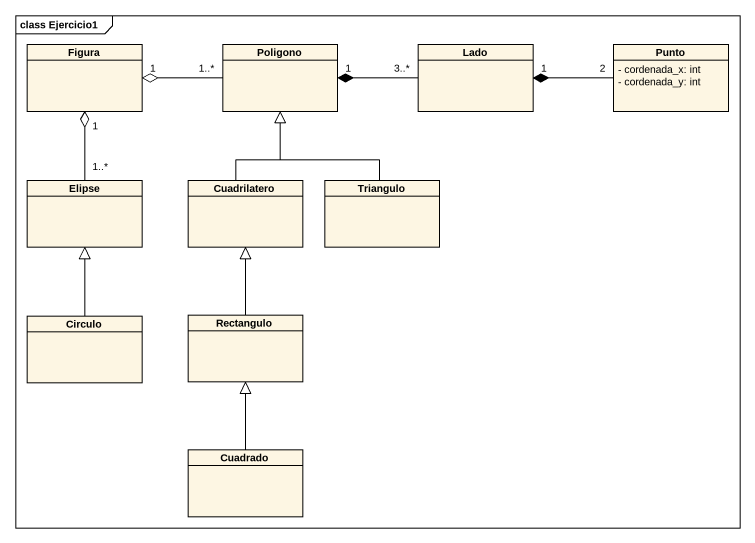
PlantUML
@startuml
mainframe class Ejercicio1
hide circle
hide empty members
skinparam classAttributeIconSize 0
class Figura
class Poligono
class Lado
class Punto {
  - cordenada_x: int
  - cordenada_y: int
}
class Elipse
class Cuadrilatero
class Triangulo
class Rectangulo
class Circulo
class Cuadrado
Poligono "1..*" -left-o "1" Figura
Lado "3..*" -left-* "1" Poligono
Punto "2" -left-* "1" Lado
Elipse "1..*" -up-o "1" Figura
Cuadrilatero -up-|> Poligono
Triangulo -up-|> Poligono
Rectangulo -up-|> Cuadrilatero
Circulo -up-|> Elipse
Cuadrado -up-|> Rectangulo
@enduml
